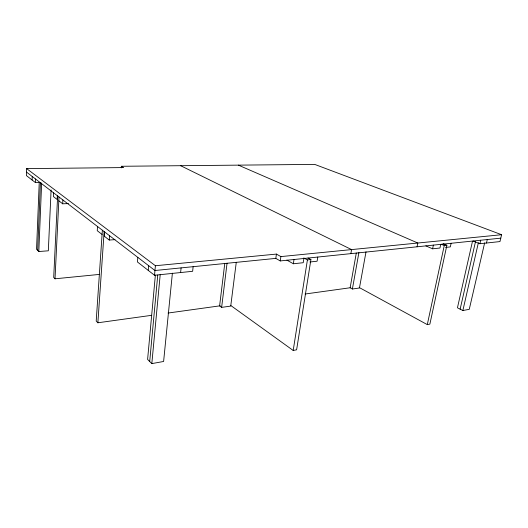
<?xml version="1.0" encoding="UTF-8"?>
<svg xmlns="http://www.w3.org/2000/svg" width="528" height="528" viewBox="0 0 528 528"><rect width="100%" height="100%" fill="white"/><g stroke="black" fill="none" stroke-linecap="round" stroke-linejoin="round"><path stroke-width="0.79" d="M121.262 167.878L121.381 166.28L123.664 167.574L26.644 168.623L26.4 175.573L35.369 182.549L40.993 182.431M32.109 180.008L32.234 176.484M35.369 182.549L35.508 178.992M39.23 182.596L36.551 249.275L38.815 251.526L48.332 250.8L51.091 189.935M37.679 250.397L40.438 182.589M38.815 251.526L41.626 183.493M53.579 192.832L53.407 196.581L57.149 199.498L57.328 195.71M57.631 195.941L53.704 277.451L55.018 278.797L99.33 274.415M55.018 278.797L59.004 196.99M68.449 203.584L62.693 203.808L62.885 199.967M97.528 226.505L97.251 230.703L102.076 234.458M102.366 230.215L96.202 321.064L97.878 322.78L151.714 315.308M97.878 322.78L104.141 231.574M104.537 231.878L104.247 236.141L109.256 240.049L115.005 239.639M109.256 240.049L109.567 235.732M137.808 257.374L137.425 261.967L154.526 275.273L192.641 271.293L193.136 266.68M148.256 270.395L148.672 265.696M154.526 275.273L155.404 265.736L26.644 168.623M155.377 275.088L147.602 359.429L151.82 363.607L163.614 361.475L172.392 273.148M149.701 361.508L157.753 275.062M151.82 363.607L160.228 274.329M180.622 272.547L181.104 267.887M224.763 263.505L219.608 305.884L221.635 307.375L230.729 306.095L236.273 262.284M221.635 307.375L227.047 263.208M500.782 238.154L280.256 260.931L275.814 258.383L276.434 254.087L155.404 265.736M280.256 260.931L280.883 256.601L276.434 254.087M303.877 258.489L303.224 262.713L293.357 263.769L293.997 259.512M308.029 257.974L310.919 259.545L296.617 349.807L293.198 350.467L307.408 259.915L303.805 257.941M317.764 257.057L317.097 261.221L309.903 261.994M350.863 253.638L351.575 249.592L180.635 165.7M356.308 253.024L350.143 287.76L352.394 289.007L359.443 288.017L366.016 251.81M352.394 289.007L358.908 252.536M417.047 246.8L417.813 243.025L238.379 165.139M425.852 245.89L432.604 248.813L433.376 245.117M440.735 244.352L439.956 248.021L432.604 248.813M427.297 324.614L444.259 245.533L446.873 245.256L429.878 324.113L427.297 324.614L359.179 287.489M451.117 243.283L450.331 246.906L445.546 247.421M472.481 241.309L457.446 307.804L462.865 310.517L469.26 309.335L484.638 242.893M460.145 309.157L475.497 241.639M462.865 310.517L478.375 242.708M473.068 241.006L479.893 243.731L480.698 240.227M486.479 243.025L487.285 239.547M121.381 166.28L314.701 164.393L501.6 234.722L499.97 241.573L479.893 243.731M168.029 313.045L220.235 305.798M305.072 294.017L350.75 287.681M307.408 259.915L310.919 259.545M275.814 258.383L154.961 270.514L26.519 172.102M280.883 256.601L501.6 234.722M443.084 243.665L446.873 245.256M441.223 244.253L444.259 245.533M286.922 260.126L293.357 263.769M230.736 305.481L293.198 350.467M58.819 200.798L62.693 203.808"/></g></svg>
